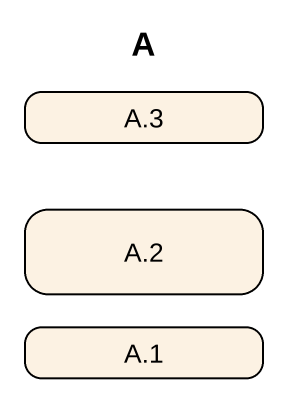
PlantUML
@startuml
title A
hide empty description
state "A.3" as A_3
state "A.2" as A_2
state "A.1" as A_1
@enduml
